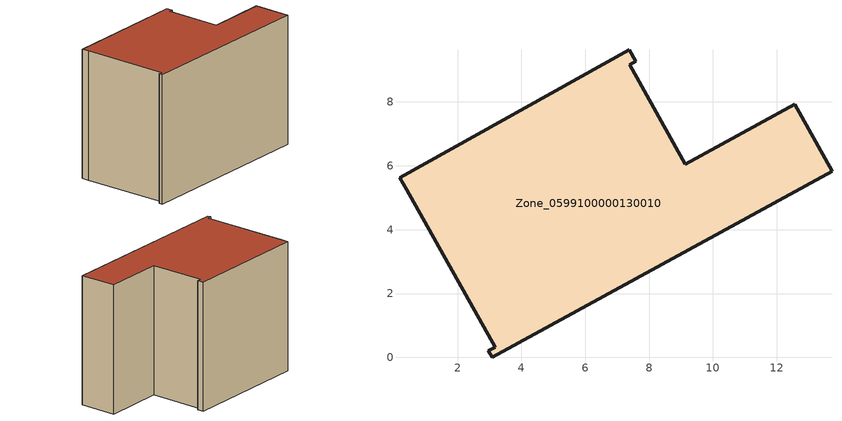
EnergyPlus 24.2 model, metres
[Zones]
Zone_0599100000130010
 floor ground (C_G): 0.41,5.25 0.18,5.62 7.38,9.64 7.59,9.27 7.4,9.16 9.14,6.05 12.56,7.93 13.73,5.83 3.09,0 2.97,0.21 3.18,0.32 z0
 wall outside (C_F): 13.73,5.83 12.56,7.93 9.14,6.05 7.4,9.16 7.59,9.27 7.38,9.64 0.18,5.62 0.41,5.25 3.18,0.32 2.97,0.21 3.09,0 13.73,5.83 z0:8.45
 roof outside (C_R): 0.41,5.25 3.18,0.32 2.97,0.21 3.09,0 13.73,5.83 12.56,7.93 9.14,6.05 7.4,9.16 7.59,9.27 7.38,9.64 0.18,5.62 z8.45
[BUILDING]
Pand.0599100000130010: North Axis=0; Terrain=City; Loads Convergence Tolerance Value=0.04; Temperature Convergence Tolerance Value=0.4; Solar Distribution=FullExterior; Maximum Number of Warmup Days=25; Minimum Number of Warmup Days=1
[Site:Location]
Rotterdam.The.Hague.AP_ZH_NLD Design_Conditions: Latitude=51.96; Longitude=4.45; Time Zone=1; Elevation=-4.5
[SITE:GROUNDTEMPERATURE:BUILDINGSURFACE]
18, 18, 18, 18, 18, 18, 18, 18, 18, 18, 18, 18
[MATERIAL] Thermal Absorptance=0.9; Solar Absorptance=0.7; Visible Absorptance=0.7
Name | Roughness | Thickness | Conductivity | Density | Specific Heat
G.TC.1965-1974 | MediumSmooth | 0.15 | 0.882353 | 540 | 1210
F.TC.1965-1974 | Rough | 0.3 | 0.697674 | 1920 | 840
R.TC.1965-1974 | MediumRough | 0.2 | 0.232558 | 1500 | 1000
[CONSTRUCTION]
C_G: G.TC.1965-1974
C_F: F.TC.1965-1974
C_R: R.TC.1965-1974
[ZONE]
Zone_0599100000130010: Type=1; Multiplier=1; Ceiling Height=Autocalculate; Volume=Autocalculate; Floor Area=autocalculate; Part of Total Floor Area=Yes
[ZONEINFILTRATION:DESIGNFLOWRATE]
Infil_Zone_0599100000130010: Zone or ZoneList or Space or SpaceList=Zone_0599100000130010; Schedule=AlwaysOn; Design Flow Rate Calculation Method=Flow/Area; Flow Rate per Floor Area=0.003; Constant Term Coefficient=1; Temperature Term Coefficient=0; Velocity Term Coefficient=0; Velocity Squared Term Coefficient=0
[HVACTEMPLATE:ZONE:IDEALLOADSAIRSYSTEM]
Zone_0599100000130010: Maximum Heating Supply Air Temperature=50; Minimum Cooling Supply Air Temperature=13; Maximum Heating Supply Air Humidity Ratio=0.0156; Minimum Cooling Supply Air Humidity Ratio=0.0077; Heating Limit=NoLimit; Cooling Limit=NoLimit; Dehumidification Control Type=ConstantSensibleHeatRatio; Cooling Sensible Heat Ratio=0.7; Dehumidification Setpoint=60; Humidification Control Type=None; Humidification Setpoint=30; Outdoor Air Method=None; Outdoor Air Flow Rate per Person=0.00944; Outdoor Air Flow Rate per Zone Floor Area=0; Outdoor Air Flow Rate per Zone=0; Demand Controlled Ventilation Type=None; Outdoor Air Economizer Type=NoEconomizer; Heat Recovery Type=None; Sensible Heat Recovery Effectiveness=0.7; Latent Heat Recovery Effectiveness=0.65
[ZONECONTROL:THERMOSTAT]
ThermostatControl_Zone_0599100000130010: Zone or ZoneList=Zone_0599100000130010; Control Type Schedule=DualSetpointControlType; Control 1=Thermostat_Zone_0599100000130010; Temperature Difference Between Cutout And Setpoint=0
[THERMOSTATSETPOINT:DUALSETPOINT]
Thermostat_Zone_0599100000130010: Heating Setpoint Temperature Schedule=HeatingSetpoint_Zone_0599100000130010; Cooling Setpoint Temperature Schedule=CoolingSetpoint_Zone_0599100000130010
[SCHEDULE:COMPACT]
HeatingSetpoint_Zone_0599100000130010: Through: 12/31, For: AllDays, Until: 24:00, 21
CoolingSetpoint_Zone_0599100000130010: Through: 12/31, For: AllDays, Until: 24:00, 24
DualSetpointControlType: Through: 12/31, For: AllDays, Until: 24:00, 4
AlwaysOn: Through: 12/31, For: AllDays, Until: 24:00, 1
